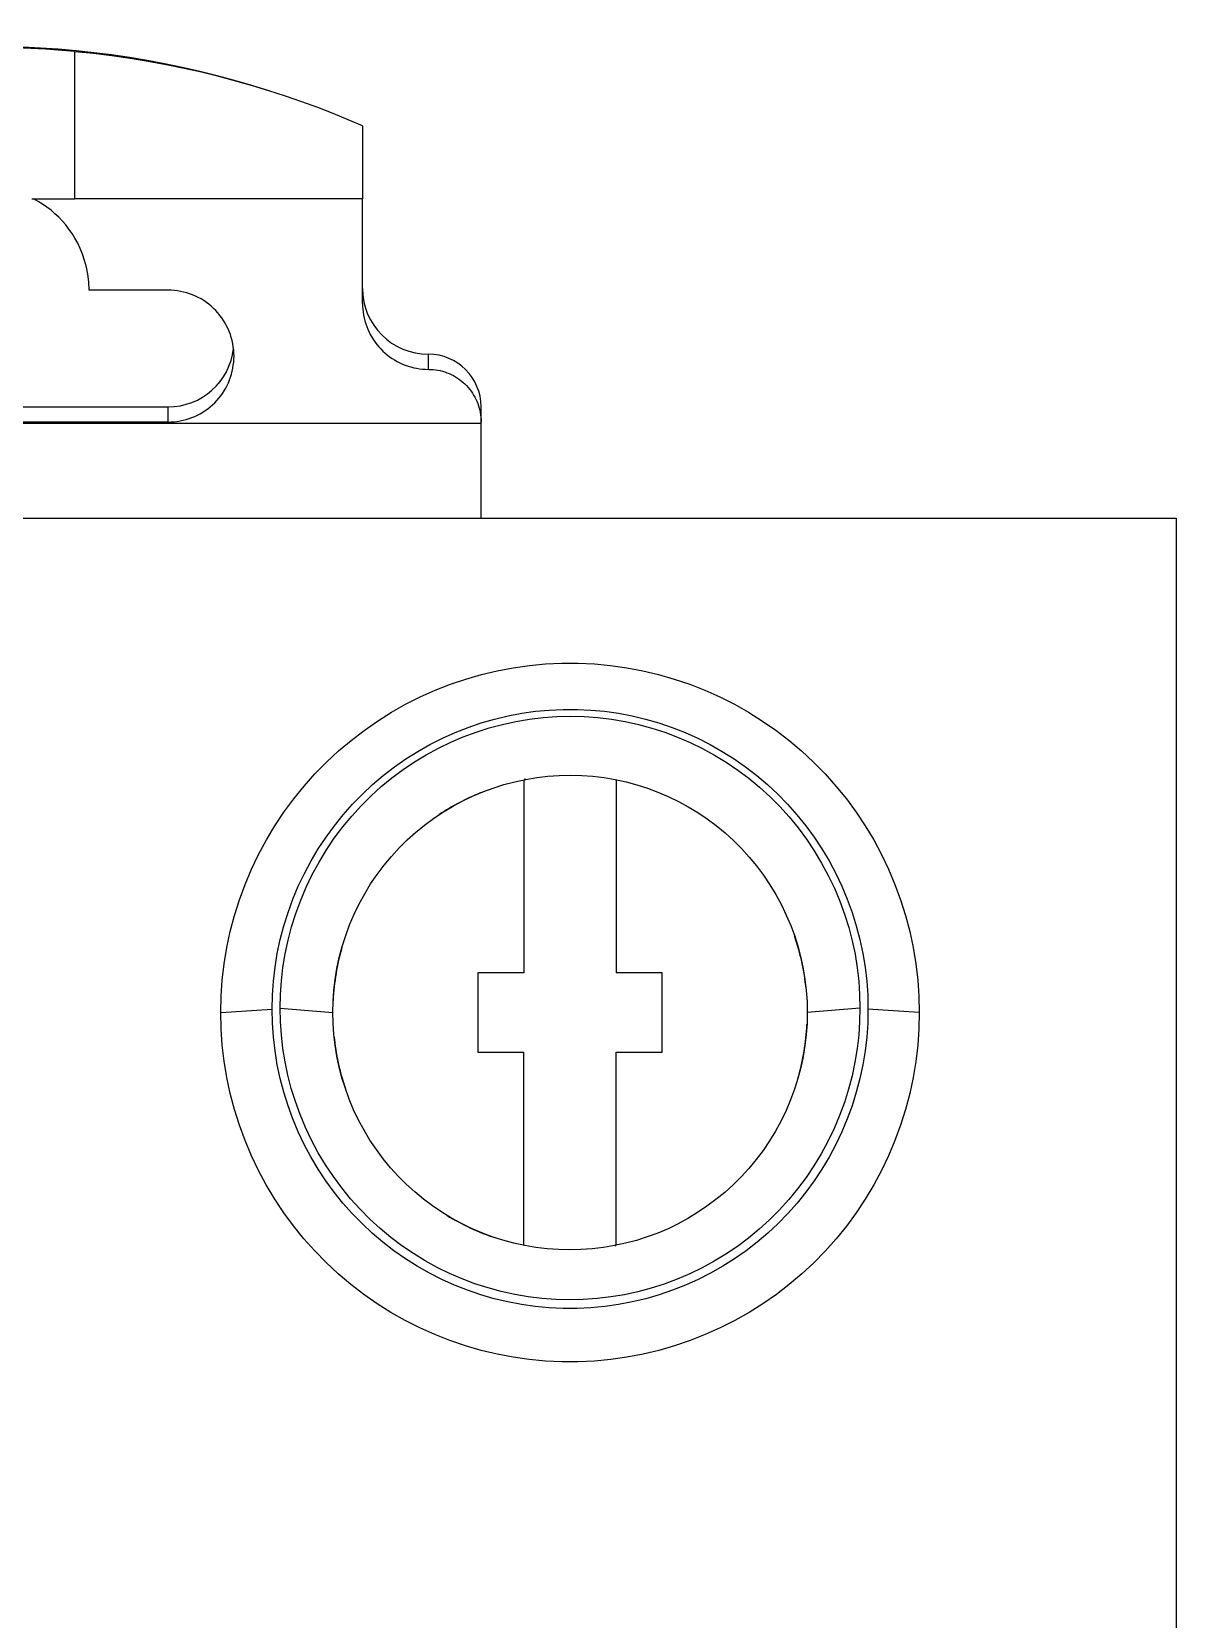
# Model space of a CAD drawing. Header units: millimetres. Extents: x 3609 to 5941, y 2453 to 3731.
# Drawn here: x 5614.06 to 5630.7, y 3418.81 to 3441.87 of the extents above; entities that cross this region are included whole.
import ezdxf

# ---------------------------------------------------------------- set-up
doc = ezdxf.new("R2010")
doc.units = ezdxf.units.MM

msp = doc.modelspace()

# ---------------------------------------------------------------- linework, layer by layer
for p, q in [((5614.263, 3441.62), (5613.837, 3441.64)), ((5614.688, 3441.586), (5614.263, 3441.62)), ((5614.688, 3441.582), (5614.688, 3441.586)), ((5614.688, 3439.442), (5614.688, 3441.582)), ((5614.958, 3441.554), (5614.688, 3441.581)), ((5615.226, 3441.521), (5614.958, 3441.554)), ((5615.492, 3441.482), (5615.226, 3441.521)), ((5615.756, 3441.439), (5615.492, 3441.482)), ((5616.018, 3441.391), (5615.756, 3441.439)), ((5616.276, 3441.339), (5616.018, 3441.391)), ((5616.531, 3441.282), (5616.276, 3441.339)), ((5616.783, 3441.221), (5616.531, 3441.282)), ((5617.029, 3441.155), (5616.783, 3441.221)), ((5617.272, 3441.087), (5617.029, 3441.155)), ((5617.509, 3441.015), (5617.272, 3441.087)), ((5617.752, 3440.936), (5617.509, 3441.015)), ((5617.988, 3440.854), (5617.752, 3440.936)), ((5618.219, 3440.769), (5617.988, 3440.854)), ((5618.443, 3440.682), (5618.219, 3440.769)), ((5618.66, 3440.594), (5618.443, 3440.682)), ((5618.869, 3440.504), (5618.66, 3440.594)), ((5618.869, 3440.504), (5618.869, 3439.442)), ((5614.062, 3439.442), (5614.688, 3439.442)), ((5614.156, 3439.406), (5614.089, 3439.442)), ((5614.939, 3439.442), (5614.688, 3439.442)), ((5615.185, 3439.442), (5614.939, 3439.442)), ((5615.428, 3439.442), (5615.185, 3439.442)), ((5615.668, 3439.442), (5615.428, 3439.442)), ((5615.904, 3439.442), (5615.668, 3439.442)), ((5616.136, 3439.442), (5615.904, 3439.442)), ((5616.366, 3439.442), (5616.136, 3439.442)), ((5616.592, 3439.442), (5616.366, 3439.442)), ((5616.815, 3439.442), (5616.592, 3439.442)), ((5617.035, 3439.442), (5616.815, 3439.442)), ((5617.252, 3439.442), (5617.035, 3439.442)), ((5617.466, 3439.442), (5617.252, 3439.442)), ((5617.677, 3439.442), (5617.466, 3439.442)), ((5617.884, 3439.442), (5617.677, 3439.442)), ((5618.088, 3439.442), (5617.884, 3439.442)), ((5618.289, 3439.442), (5618.088, 3439.442)), ((5618.486, 3439.442), (5618.289, 3439.442)), ((5618.679, 3439.442), (5618.486, 3439.442)), ((5618.869, 3439.442), (5618.679, 3439.442)), ((5618.869, 3437.925), (5618.869, 3439.442)), ((5614.22, 3439.366), (5614.156, 3439.406)), ((5614.282, 3439.323), (5614.22, 3439.366)), ((5614.343, 3439.277), (5614.282, 3439.323)), ((5614.4, 3439.227), (5614.343, 3439.277)), ((5614.455, 3439.176), (5614.4, 3439.227)), ((5614.507, 3439.121), (5614.455, 3439.176)), ((5614.556, 3439.064), (5614.507, 3439.121)), ((5614.603, 3439.004), (5614.556, 3439.064)), ((5614.648, 3438.94), (5614.603, 3439.004)), ((5614.69, 3438.872), (5614.648, 3438.94)), ((5614.73, 3438.799), (5614.69, 3438.872)), ((5614.767, 3438.722), (5614.73, 3438.799)), ((5614.801, 3438.639), (5614.767, 3438.722)), ((5614.831, 3438.549), (5614.801, 3438.639)), ((5614.856, 3438.453), (5614.831, 3438.549)), ((5614.877, 3438.349), (5614.856, 3438.453)), ((5614.89, 3438.237), (5614.877, 3438.349)), ((5614.895, 3438.117), (5614.89, 3438.237)), ((5616.044, 3438.117), (5614.895, 3438.117)), ((5616.089, 3438.116), (5616.044, 3438.117)), ((5616.135, 3438.113), (5616.089, 3438.116)), ((5616.18, 3438.108), (5616.135, 3438.113)), ((5616.225, 3438.1), (5616.18, 3438.108)), ((5616.27, 3438.09), (5616.225, 3438.1)), ((5616.314, 3438.078), (5616.27, 3438.09)), ((5616.357, 3438.065), (5616.314, 3438.078)), ((5616.4, 3438.049), (5616.357, 3438.065)), ((5616.442, 3438.031), (5616.4, 3438.049)), ((5616.483, 3438.011), (5616.442, 3438.031)), ((5616.523, 3437.989), (5616.483, 3438.011)), ((5616.562, 3437.965), (5616.523, 3437.989)), ((5616.6, 3437.939), (5616.562, 3437.965)), ((5616.636, 3437.912), (5616.6, 3437.939)), ((5616.671, 3437.883), (5616.636, 3437.912)), ((5616.705, 3437.852), (5616.671, 3437.883)), ((5616.737, 3437.82), (5616.705, 3437.852)), ((5616.768, 3437.786), (5616.737, 3437.82)), ((5618.869, 3437.925), (5618.87, 3437.882)), ((5618.87, 3437.882), (5618.873, 3437.839)), ((5618.873, 3437.839), (5618.878, 3437.797)), ((5616.797, 3437.751), (5616.768, 3437.786)), ((5616.824, 3437.714), (5616.797, 3437.751)), ((5616.85, 3437.676), (5616.824, 3437.714)), ((5616.873, 3437.637), (5616.85, 3437.676)), ((5616.895, 3437.597), (5616.873, 3437.637)), ((5616.915, 3437.557), (5616.895, 3437.597)), ((5618.878, 3437.797), (5618.884, 3437.754)), ((5618.884, 3437.754), (5618.893, 3437.712)), ((5618.893, 3437.712), (5618.904, 3437.67)), ((5618.904, 3437.67), (5618.916, 3437.629)), ((5618.916, 3437.629), (5618.93, 3437.589)), ((5618.93, 3437.589), (5618.946, 3437.549)), ((5616.933, 3437.515), (5616.915, 3437.557)), ((5616.949, 3437.472), (5616.933, 3437.515)), ((5616.963, 3437.429), (5616.949, 3437.472)), ((5616.974, 3437.384), (5616.963, 3437.429)), ((5616.984, 3437.34), (5616.974, 3437.384)), ((5618.946, 3437.549), (5618.964, 3437.509)), ((5618.964, 3437.509), (5618.983, 3437.471)), ((5618.983, 3437.471), (5619.005, 3437.434)), ((5619.005, 3437.434), (5619.027, 3437.397)), ((5619.027, 3437.397), (5619.052, 3437.362)), ((5619.052, 3437.362), (5619.078, 3437.328)), ((5616.992, 3437.295), (5616.984, 3437.34)), ((5616.997, 3437.249), (5616.992, 3437.295)), ((5617.001, 3437.204), (5616.997, 3437.249)), ((5617.002, 3437.159), (5617.001, 3437.204)), ((5617.001, 3437.114), (5617.002, 3437.159)), ((5619.078, 3437.328), (5619.105, 3437.295)), ((5619.105, 3437.295), (5619.134, 3437.263)), ((5619.134, 3437.263), (5619.165, 3437.233)), ((5619.165, 3437.233), (5619.197, 3437.204)), ((5619.197, 3437.204), (5619.23, 3437.176)), ((5619.23, 3437.176), (5619.264, 3437.15)), ((5619.264, 3437.15), (5619.299, 3437.126)), ((5619.299, 3437.126), (5619.335, 3437.103)), ((5619.827, 3436.967), (5619.827, 3437.187)), ((5616.952, 3436.854), (5616.965, 3436.896)), ((5616.965, 3436.896), (5616.976, 3436.939)), ((5616.976, 3436.939), (5616.985, 3436.983)), ((5616.985, 3436.983), (5616.992, 3437.027)), ((5616.992, 3437.027), (5616.998, 3437.07)), ((5616.998, 3437.07), (5617.001, 3437.114)), ((5619.335, 3437.103), (5619.373, 3437.081)), ((5619.373, 3437.081), (5619.411, 3437.062)), ((5619.411, 3437.062), (5619.45, 3437.044)), ((5619.45, 3437.044), (5619.49, 3437.028)), ((5619.49, 3437.028), (5619.531, 3437.014)), ((5619.531, 3437.014), (5619.572, 3437.002)), ((5619.572, 3437.002), (5619.614, 3436.991)), ((5619.614, 3436.991), (5619.656, 3436.982)), ((5619.656, 3436.982), (5619.698, 3436.976)), ((5619.698, 3436.976), (5619.741, 3436.971)), ((5619.741, 3436.971), (5619.784, 3436.968)), ((5619.784, 3436.968), (5619.827, 3436.967)), ((5619.827, 3436.967), (5619.861, 3436.966)), ((5619.861, 3436.966), (5619.895, 3436.964)), ((5619.895, 3436.964), (5619.93, 3436.96)), ((5619.93, 3436.96), (5619.964, 3436.955)), ((5619.964, 3436.955), (5619.997, 3436.948)), ((5619.997, 3436.948), (5620.031, 3436.939)), ((5620.031, 3436.939), (5620.064, 3436.93)), ((5620.064, 3436.93), (5620.096, 3436.918)), ((5620.096, 3436.918), (5620.128, 3436.905)), ((5620.128, 3436.905), (5620.159, 3436.891)), ((5616.858, 3436.655), (5616.881, 3436.693)), ((5616.881, 3436.693), (5616.901, 3436.732)), ((5616.901, 3436.732), (5616.92, 3436.772)), ((5616.92, 3436.772), (5616.937, 3436.813)), ((5616.937, 3436.813), (5616.952, 3436.854)), ((5620.159, 3436.891), (5620.19, 3436.876)), ((5620.19, 3436.876), (5620.22, 3436.859)), ((5620.22, 3436.859), (5620.249, 3436.84)), ((5620.249, 3436.84), (5620.277, 3436.821)), ((5620.277, 3436.821), (5620.304, 3436.8)), ((5620.304, 3436.8), (5620.331, 3436.778)), ((5620.331, 3436.778), (5620.356, 3436.755)), ((5620.356, 3436.755), (5620.381, 3436.731)), ((5620.381, 3436.731), (5620.404, 3436.705)), ((5620.404, 3436.705), (5620.426, 3436.679)), ((5620.426, 3436.679), (5620.447, 3436.652)), ((5616.656, 3436.422), (5616.689, 3436.451)), ((5616.689, 3436.451), (5616.721, 3436.482)), ((5616.721, 3436.482), (5616.751, 3436.514)), ((5616.751, 3436.514), (5616.781, 3436.547)), ((5616.781, 3436.547), (5616.808, 3436.582)), ((5616.808, 3436.582), (5616.834, 3436.618)), ((5616.834, 3436.618), (5616.858, 3436.655)), ((5620.447, 3436.652), (5620.466, 3436.623)), ((5620.466, 3436.623), (5620.485, 3436.594)), ((5620.485, 3436.594), (5620.501, 3436.564)), ((5620.501, 3436.564), (5620.517, 3436.534)), ((5620.517, 3436.534), (5620.531, 3436.503)), ((5620.531, 3436.503), (5620.544, 3436.471)), ((5620.544, 3436.471), (5620.555, 3436.438)), ((5620.555, 3436.438), (5620.565, 3436.405)), ((5610.776, 3436.422), (5616.044, 3436.422)), ((5616.044, 3436.202), (5610.776, 3436.202)), ((5616.044, 3436.202), (5616.044, 3436.422)), ((5616.044, 3436.202), (5616.088, 3436.203)), ((5616.088, 3436.203), (5616.132, 3436.206)), ((5616.132, 3436.206), (5616.176, 3436.211)), ((5616.176, 3436.211), (5616.22, 3436.218)), ((5616.22, 3436.218), (5616.263, 3436.227)), ((5616.263, 3436.227), (5616.306, 3436.238)), ((5616.306, 3436.238), (5616.348, 3436.252)), ((5616.348, 3436.252), (5616.39, 3436.266)), ((5616.39, 3436.266), (5616.431, 3436.283)), ((5616.431, 3436.283), (5616.471, 3436.302)), ((5616.471, 3436.302), (5616.51, 3436.323)), ((5616.51, 3436.323), (5616.548, 3436.345)), ((5616.548, 3436.345), (5616.585, 3436.369)), ((5616.585, 3436.369), (5616.621, 3436.395)), ((5616.621, 3436.395), (5616.656, 3436.422)), ((5620.565, 3436.405), (5620.574, 3436.372)), ((5620.574, 3436.372), (5620.581, 3436.339)), ((5620.581, 3436.339), (5620.586, 3436.305)), ((5620.586, 3436.305), (5620.59, 3436.271)), ((5620.59, 3436.271), (5620.592, 3436.236)), ((5620.592, 3436.236), (5620.593, 3436.202)), ((5620.593, 3436.202), (5620.593, 3436.422)), ((5620.593, 3436.186), (5620.593, 3436.202)), ((5606.227, 3436.186), (5620.593, 3436.186)), ((5620.593, 3434.806), (5620.593, 3436.186)), ((5562.029, 3434.806), (5630.697, 3434.806)), ((5630.697, 3434.806), (5630.697, 3416.706)), ((5620.37, 3432.468), (5620.598, 3432.533)), ((5620.598, 3432.533), (5620.828, 3432.588)), ((5620.828, 3432.588), (5621.061, 3432.632)), ((5621.061, 3432.632), (5621.295, 3432.665)), ((5621.295, 3432.665), (5621.531, 3432.687)), ((5621.531, 3432.687), (5621.767, 3432.698)), ((5621.767, 3432.698), (5622.004, 3432.698)), ((5622.004, 3432.698), (5622.24, 3432.687)), ((5622.24, 3432.687), (5622.476, 3432.665)), ((5622.476, 3432.665), (5622.71, 3432.632)), ((5622.71, 3432.632), (5622.943, 3432.588)), ((5622.943, 3432.588), (5623.173, 3432.533)), ((5623.173, 3432.533), (5623.401, 3432.468)), ((5619.708, 3432.208), (5619.925, 3432.305)), ((5619.925, 3432.305), (5620.146, 3432.392)), ((5620.146, 3432.392), (5620.37, 3432.468)), ((5623.401, 3432.468), (5623.626, 3432.392)), ((5623.626, 3432.392), (5623.847, 3432.305)), ((5623.847, 3432.305), (5624.063, 3432.208)), ((5619.289, 3431.985), (5619.496, 3432.101)), ((5619.496, 3432.101), (5619.708, 3432.208)), ((5624.063, 3432.208), (5624.275, 3432.102)), ((5624.275, 3432.102), (5624.482, 3431.985)), ((5618.892, 3431.722), (5619.088, 3431.858)), ((5619.088, 3431.858), (5619.289, 3431.985)), ((5620.403, 3431.765), (5620.594, 3431.83)), ((5620.594, 3431.83), (5620.788, 3431.886)), ((5620.788, 3431.886), (5620.985, 3431.933)), ((5620.903, 3431.81), (5621.098, 3431.852)), ((5620.985, 3431.933), (5621.183, 3431.97)), ((5621.098, 3431.852), (5621.295, 3431.885)), ((5621.183, 3431.97), (5621.383, 3431.999)), ((5621.295, 3431.885), (5621.493, 3431.909)), ((5621.383, 3431.999), (5621.584, 3432.018)), ((5621.493, 3431.909), (5621.693, 3431.922)), ((5621.584, 3432.018), (5621.785, 3432.027)), ((5621.693, 3431.922), (5621.893, 3431.927)), ((5621.785, 3432.027), (5621.987, 3432.027)), ((5621.893, 3431.927), (5622.092, 3431.922)), ((5621.987, 3432.027), (5622.188, 3432.018)), ((5622.092, 3431.922), (5622.292, 3431.907)), ((5622.188, 3432.018), (5622.389, 3431.999)), ((5622.292, 3431.907), (5622.49, 3431.883)), ((5622.389, 3431.999), (5622.588, 3431.97)), ((5622.49, 3431.883), (5622.686, 3431.85)), ((5622.588, 3431.97), (5622.787, 3431.933)), ((5622.686, 3431.85), (5622.881, 3431.807)), ((5622.787, 3431.933), (5622.983, 3431.886)), ((5622.983, 3431.886), (5623.177, 3431.83)), ((5623.177, 3431.83), (5623.369, 3431.765)), ((5624.482, 3431.985), (5624.684, 3431.858)), ((5624.684, 3431.858), (5624.879, 3431.723)), ((5618.703, 3431.577), (5618.892, 3431.722)), ((5619.849, 3431.516), (5620.03, 3431.608)), ((5620.03, 3431.608), (5620.214, 3431.691)), ((5620.151, 3431.551), (5620.334, 3431.629)), ((5620.214, 3431.691), (5620.403, 3431.765)), ((5620.334, 3431.629), (5620.521, 3431.698)), ((5620.521, 3431.698), (5620.711, 3431.759)), ((5620.711, 3431.759), (5620.903, 3431.81)), ((5622.881, 3431.807), (5623.073, 3431.755)), ((5623.073, 3431.755), (5623.262, 3431.695)), ((5623.262, 3431.695), (5623.449, 3431.625)), ((5623.369, 3431.765), (5623.557, 3431.691)), ((5623.449, 3431.625), (5623.631, 3431.546)), ((5623.557, 3431.691), (5623.742, 3431.608)), ((5623.742, 3431.608), (5623.923, 3431.516)), ((5624.879, 3431.723), (5625.068, 3431.578)), ((5618.346, 3431.262), (5618.521, 3431.424)), ((5618.521, 3431.424), (5618.703, 3431.577)), ((5619.5, 3431.307), (5619.672, 3431.416)), ((5619.625, 3431.266), (5619.796, 3431.369)), ((5619.672, 3431.416), (5619.849, 3431.516)), ((5619.796, 3431.369), (5619.972, 3431.464)), ((5619.972, 3431.464), (5620.151, 3431.551)), ((5623.631, 3431.546), (5623.811, 3431.459)), ((5623.811, 3431.459), (5623.986, 3431.363)), ((5623.923, 3431.516), (5624.099, 3431.416)), ((5623.986, 3431.363), (5624.157, 3431.259)), ((5624.099, 3431.416), (5624.271, 3431.308)), ((5625.068, 3431.578), (5625.25, 3431.424)), ((5625.25, 3431.424), (5625.425, 3431.262)), ((5618.179, 3431.091), (5618.346, 3431.262)), ((5619.172, 3431.067), (5619.334, 3431.191)), ((5619.298, 3431.034), (5619.459, 3431.154)), ((5619.334, 3431.191), (5619.5, 3431.307)), ((5619.459, 3431.154), (5619.625, 3431.266)), ((5624.157, 3431.259), (5624.323, 3431.146)), ((5624.271, 3431.308), (5624.438, 3431.191)), ((5624.323, 3431.146), (5624.484, 3431.026)), ((5624.438, 3431.191), (5624.599, 3431.067)), ((5625.425, 3431.262), (5625.592, 3431.091)), ((5617.87, 3430.727), (5618.02, 3430.913)), ((5618.02, 3430.913), (5618.179, 3431.091)), ((5618.868, 3430.795), (5619.017, 3430.935)), ((5618.993, 3430.77), (5619.143, 3430.906)), ((5619.017, 3430.935), (5619.172, 3431.067)), ((5619.143, 3430.906), (5619.298, 3431.034)), ((5620.769, 3430.885), (5620.924, 3430.934)), ((5620.924, 3430.934), (5621.082, 3430.976)), ((5621.082, 3430.976), (5621.241, 3431.01)), ((5621.215, 3431.005), (5621.215, 3428.198)), ((5621.241, 3431.01), (5621.402, 3431.037)), ((5621.402, 3431.037), (5621.565, 3431.056)), ((5621.565, 3431.056), (5621.728, 3431.067)), ((5621.728, 3431.067), (5621.891, 3431.071)), ((5621.891, 3431.071), (5622.055, 3431.067)), ((5622.055, 3431.067), (5622.218, 3431.055)), ((5622.218, 3431.055), (5622.38, 3431.036)), ((5622.38, 3431.036), (5622.541, 3431.008)), ((5622.541, 3431.008), (5622.7, 3430.974)), ((5622.556, 3431.005), (5622.556, 3428.198)), ((5622.7, 3430.974), (5622.857, 3430.932)), ((5622.857, 3430.932), (5623.012, 3430.882)), ((5624.484, 3431.026), (5624.639, 3430.897)), ((5624.599, 3431.067), (5624.755, 3430.935)), ((5624.755, 3430.935), (5624.904, 3430.796)), ((5625.592, 3431.091), (5625.751, 3430.913)), ((5625.751, 3430.913), (5625.902, 3430.728)), ((5617.728, 3430.535), (5617.87, 3430.727)), ((5618.725, 3430.649), (5618.868, 3430.795)), ((5618.849, 3430.627), (5618.993, 3430.77)), ((5620.176, 3430.617), (5620.32, 3430.695)), ((5620.32, 3430.695), (5620.466, 3430.765)), ((5620.466, 3430.765), (5620.616, 3430.829)), ((5620.616, 3430.829), (5620.769, 3430.885)), ((5623.012, 3430.882), (5623.164, 3430.825)), ((5623.164, 3430.825), (5623.314, 3430.761)), ((5623.314, 3430.761), (5623.461, 3430.69)), ((5623.461, 3430.69), (5623.604, 3430.613)), ((5624.639, 3430.897), (5624.789, 3430.76)), ((5624.789, 3430.76), (5624.933, 3430.616)), ((5624.904, 3430.796), (5625.047, 3430.65)), ((5625.902, 3430.728), (5626.043, 3430.535)), ((5617.596, 3430.336), (5617.728, 3430.535)), ((5618.461, 3430.337), (5618.589, 3430.496)), ((5618.582, 3430.319), (5618.712, 3430.476)), ((5618.589, 3430.496), (5618.725, 3430.649)), ((5618.712, 3430.476), (5618.849, 3430.627)), ((5619.769, 3430.345), (5619.901, 3430.442)), ((5619.901, 3430.442), (5620.036, 3430.533)), ((5620.036, 3430.533), (5620.176, 3430.617)), ((5623.604, 3430.613), (5623.744, 3430.528)), ((5623.744, 3430.528), (5623.88, 3430.436)), ((5624.933, 3430.616), (5625.07, 3430.465)), ((5625.047, 3430.65), (5625.182, 3430.497)), ((5625.07, 3430.465), (5625.2, 3430.307)), ((5625.182, 3430.497), (5625.311, 3430.337)), ((5626.043, 3430.535), (5626.176, 3430.336)), ((5617.473, 3430.131), (5617.596, 3430.336)), ((5618.34, 3430.172), (5618.461, 3430.337)), ((5618.459, 3430.155), (5618.582, 3430.319)), ((5619.519, 3430.13), (5619.641, 3430.24)), ((5619.641, 3430.24), (5619.769, 3430.345)), ((5623.88, 3430.436), (5624.011, 3430.338)), ((5624.011, 3430.338), (5624.139, 3430.233)), ((5624.139, 3430.233), (5624.261, 3430.122)), ((5625.2, 3430.307), (5625.322, 3430.142)), ((5625.311, 3430.337), (5625.432, 3430.172)), ((5626.176, 3430.336), (5626.299, 3430.131)), ((5617.359, 3429.92), (5617.473, 3430.131)), ((5618.121, 3429.825), (5618.226, 3430.001)), ((5618.226, 3430.001), (5618.34, 3430.172)), ((5618.238, 3429.809), (5618.344, 3429.985)), ((5618.344, 3429.985), (5618.459, 3430.155)), ((5619.289, 3429.891), (5619.401, 3430.014)), ((5619.401, 3430.014), (5619.519, 3430.13)), ((5624.261, 3430.122), (5624.379, 3430.005)), ((5624.379, 3430.005), (5624.491, 3429.882)), ((5625.322, 3430.142), (5625.436, 3429.971)), ((5625.432, 3430.172), (5625.545, 3430.001)), ((5625.545, 3430.001), (5625.65, 3429.825)), ((5626.299, 3430.131), (5626.412, 3429.92)), ((5617.256, 3429.704), (5617.359, 3429.92)), ((5618.025, 3429.644), (5618.121, 3429.825)), ((5618.14, 3429.629), (5618.238, 3429.809)), ((5619.082, 3429.63), (5619.183, 3429.763)), ((5619.183, 3429.763), (5619.289, 3429.891)), ((5624.491, 3429.882), (5624.597, 3429.753)), ((5624.597, 3429.753), (5624.697, 3429.619)), ((5625.436, 3429.971), (5625.542, 3429.795)), ((5625.542, 3429.795), (5625.639, 3429.614)), ((5625.65, 3429.825), (5625.747, 3429.644)), ((5626.412, 3429.92), (5626.515, 3429.705)), ((5617.163, 3429.484), (5617.256, 3429.704)), ((5617.936, 3429.459), (5618.025, 3429.644)), ((5618.05, 3429.444), (5618.14, 3429.629)), ((5618.988, 3429.492), (5619.082, 3429.63)), ((5624.697, 3429.619), (5624.791, 3429.48)), ((5625.639, 3429.614), (5625.728, 3429.429)), ((5625.747, 3429.644), (5625.835, 3429.459)), ((5626.515, 3429.705), (5626.608, 3429.484)), ((5617.081, 3429.259), (5617.163, 3429.484)), ((5617.857, 3429.27), (5617.936, 3429.459)), ((5617.971, 3429.255), (5618.05, 3429.444)), ((5618.821, 3429.202), (5618.901, 3429.349)), ((5618.901, 3429.349), (5618.988, 3429.492)), ((5624.791, 3429.48), (5624.877, 3429.337)), ((5624.877, 3429.337), (5624.957, 3429.19)), ((5625.728, 3429.429), (5625.807, 3429.241)), ((5625.835, 3429.459), (5625.915, 3429.27)), ((5626.608, 3429.484), (5626.691, 3429.26)), ((5617.009, 3429.031), (5617.081, 3429.259)), ((5617.726, 3428.881), (5617.787, 3429.077)), ((5617.787, 3429.077), (5617.857, 3429.27)), ((5617.839, 3428.869), (5617.9, 3429.063)), ((5617.9, 3429.063), (5617.971, 3429.255)), ((5618.748, 3429.051), (5618.821, 3429.202)), ((5624.957, 3429.19), (5625.029, 3429.04)), ((5625.807, 3429.241), (5625.876, 3429.05)), ((5625.915, 3429.27), (5625.985, 3429.077)), ((5625.985, 3429.077), (5626.046, 3428.881)), ((5626.691, 3429.26), (5626.762, 3429.031)), ((5616.948, 3428.8), (5617.009, 3429.031)), ((5617.674, 3428.682), (5617.726, 3428.881)), ((5617.787, 3428.673), (5617.839, 3428.869)), ((5618.625, 3428.742), (5618.682, 3428.898)), ((5618.682, 3428.898), (5618.748, 3429.051)), ((5625.029, 3429.04), (5625.094, 3428.886)), ((5625.094, 3428.886), (5625.151, 3428.731)), ((5625.876, 3429.05), (5625.936, 3428.858)), ((5625.936, 3428.858), (5625.987, 3428.665)), ((5626.046, 3428.881), (5626.098, 3428.683)), ((5626.762, 3429.031), (5626.823, 3428.8)), ((5616.898, 3428.566), (5616.948, 3428.8)), ((5617.631, 3428.482), (5617.674, 3428.682)), ((5617.745, 3428.477), (5617.787, 3428.673)), ((5618.575, 3428.584), (5618.625, 3428.742)), ((5625.151, 3428.731), (5625.2, 3428.575)), ((5625.987, 3428.665), (5626.028, 3428.47)), ((5626.098, 3428.683), (5626.141, 3428.482)), ((5626.823, 3428.8), (5626.873, 3428.566)), ((5616.859, 3428.331), (5616.898, 3428.566)), ((5617.598, 3428.28), (5617.631, 3428.482)), ((5617.713, 3428.279), (5617.745, 3428.477)), ((5618.498, 3428.265), (5618.532, 3428.425)), ((5618.532, 3428.425), (5618.575, 3428.584)), ((5625.2, 3428.575), (5625.241, 3428.418)), ((5625.241, 3428.418), (5625.275, 3428.26)), ((5626.028, 3428.47), (5626.059, 3428.275)), ((5626.141, 3428.482), (5626.174, 3428.28)), ((5626.873, 3428.566), (5626.912, 3428.331)), ((5616.832, 3428.095), (5616.859, 3428.331)), ((5617.574, 3428.077), (5617.598, 3428.28)), ((5617.69, 3428.082), (5617.713, 3428.279)), ((5618.472, 3428.104), (5618.498, 3428.265)), ((5620.545, 3428.198), (5620.545, 3427.049)), ((5621.215, 3428.198), (5620.545, 3428.198)), ((5623.227, 3428.198), (5622.556, 3428.198)), ((5623.227, 3427.049), (5623.227, 3428.198)), ((5625.275, 3428.26), (5625.3, 3428.101)), ((5626.059, 3428.275), (5626.082, 3428.079)), ((5626.174, 3428.28), (5626.198, 3428.078)), ((5626.912, 3428.331), (5626.94, 3428.095)), ((5616.815, 3427.859), (5616.832, 3428.095)), ((5617.56, 3427.875), (5617.574, 3428.077)), ((5617.677, 3427.885), (5617.69, 3428.082)), ((5618.442, 3427.783), (5618.453, 3427.944)), ((5618.453, 3427.944), (5618.472, 3428.104)), ((5625.3, 3428.101), (5625.319, 3427.942)), ((5625.319, 3427.942), (5625.33, 3427.782)), ((5626.082, 3428.079), (5626.095, 3427.884)), ((5626.198, 3428.078), (5626.212, 3427.875)), ((5626.94, 3428.095), (5626.957, 3427.859)), ((5616.81, 3427.623), (5616.815, 3427.859)), ((5616.81, 3427.623), (5617.555, 3427.673)), ((5617.555, 3427.673), (5617.56, 3427.875)), ((5617.56, 3427.47), (5617.555, 3427.673)), ((5617.672, 3427.688), (5617.677, 3427.885)), ((5617.676, 3427.493), (5617.672, 3427.688)), ((5617.672, 3427.688), (5618.438, 3427.623)), ((5618.438, 3427.623), (5618.442, 3427.783)), ((5625.33, 3427.782), (5625.334, 3427.623)), ((5626.1, 3427.688), (5625.334, 3427.623)), ((5626.095, 3427.884), (5626.099, 3427.688)), ((5626.1, 3427.688), (5626.095, 3427.492)), ((5626.212, 3427.875), (5626.216, 3427.673)), ((5626.216, 3427.673), (5626.212, 3427.47)), ((5626.962, 3427.623), (5626.216, 3427.673)), ((5626.957, 3427.859), (5626.962, 3427.623)), ((5616.815, 3427.387), (5616.81, 3427.623)), ((5617.574, 3427.268), (5617.56, 3427.47)), ((5617.69, 3427.298), (5617.676, 3427.493)), ((5618.442, 3427.465), (5618.438, 3427.623)), ((5618.453, 3427.306), (5618.442, 3427.465)), ((5625.33, 3427.464), (5625.319, 3427.304)), ((5625.334, 3427.623), (5625.33, 3427.464)), ((5626.095, 3427.492), (5626.082, 3427.296)), ((5626.212, 3427.47), (5626.198, 3427.267)), ((5626.962, 3427.623), (5626.956, 3427.387)), ((5616.832, 3427.151), (5616.815, 3427.387)), ((5617.598, 3427.065), (5617.574, 3427.268)), ((5617.712, 3427.103), (5617.69, 3427.298)), ((5618.471, 3427.148), (5618.453, 3427.306)), ((5625.319, 3427.304), (5625.3, 3427.144)), ((5626.082, 3427.296), (5626.059, 3427.099)), ((5626.198, 3427.267), (5626.174, 3427.065)), ((5626.956, 3427.387), (5626.94, 3427.151)), ((5616.86, 3426.915), (5616.832, 3427.151)), ((5617.631, 3426.864), (5617.598, 3427.065)), ((5617.744, 3426.909), (5617.712, 3427.103)), ((5618.497, 3426.99), (5618.471, 3427.148)), ((5618.53, 3426.832), (5618.497, 3426.99)), ((5620.545, 3427.049), (5621.215, 3427.049)), ((5621.215, 3424.241), (5621.215, 3427.049)), ((5622.556, 3424.241), (5622.556, 3427.049)), ((5622.556, 3427.049), (5623.227, 3427.049)), ((5625.274, 3426.984), (5625.24, 3426.825)), ((5625.3, 3427.144), (5625.274, 3426.984)), ((5626.059, 3427.099), (5626.027, 3426.902)), ((5626.174, 3427.065), (5626.141, 3426.863)), ((5626.94, 3427.151), (5626.912, 3426.914)), ((5616.899, 3426.68), (5616.86, 3426.915)), ((5617.674, 3426.664), (5617.631, 3426.864)), ((5617.784, 3426.715), (5617.744, 3426.909)), ((5618.571, 3426.675), (5618.53, 3426.832)), ((5625.24, 3426.825), (5625.198, 3426.666)), ((5626.027, 3426.902), (5625.985, 3426.706)), ((5626.141, 3426.863), (5626.098, 3426.663)), ((5626.912, 3426.914), (5626.873, 3426.679)), ((5616.948, 3426.446), (5616.899, 3426.68)), ((5617.725, 3426.466), (5617.674, 3426.664)), ((5617.834, 3426.522), (5617.784, 3426.715)), ((5617.894, 3426.33), (5617.834, 3426.522)), ((5618.62, 3426.519), (5618.571, 3426.675)), ((5618.676, 3426.364), (5618.62, 3426.519)), ((5625.198, 3426.666), (5625.148, 3426.508)), ((5625.985, 3426.706), (5625.934, 3426.511)), ((5626.098, 3426.663), (5626.046, 3426.465)), ((5626.873, 3426.679), (5626.823, 3426.446)), ((5617.009, 3426.215), (5616.948, 3426.446)), ((5617.787, 3426.27), (5617.725, 3426.466)), ((5617.963, 3426.14), (5617.894, 3426.33)), ((5618.741, 3426.212), (5618.676, 3426.364)), ((5625.091, 3426.353), (5625.026, 3426.199)), ((5625.148, 3426.508), (5625.091, 3426.353)), ((5625.873, 3426.317), (5625.803, 3426.126)), ((5625.934, 3426.511), (5625.873, 3426.317)), ((5626.046, 3426.465), (5625.985, 3426.27)), ((5626.823, 3426.446), (5626.762, 3426.215)), ((5617.081, 3425.988), (5617.009, 3426.215)), ((5617.857, 3426.078), (5617.787, 3426.27)), ((5617.936, 3425.89), (5617.857, 3426.078)), ((5618.042, 3425.952), (5617.963, 3426.14)), ((5618.813, 3426.061), (5618.741, 3426.212)), ((5618.892, 3425.914), (5618.813, 3426.061)), ((5625.026, 3426.199), (5624.953, 3426.049)), ((5625.803, 3426.126), (5625.723, 3425.937)), ((5625.915, 3426.078), (5625.836, 3425.889)), ((5625.985, 3426.27), (5625.915, 3426.078)), ((5626.762, 3426.215), (5626.691, 3425.987)), ((5617.163, 3425.764), (5617.081, 3425.988)), ((5618.024, 3425.705), (5617.936, 3425.89)), ((5618.13, 3425.768), (5618.042, 3425.952)), ((5618.978, 3425.771), (5618.892, 3425.914)), ((5624.873, 3425.902), (5624.786, 3425.759)), ((5624.953, 3426.049), (5624.873, 3425.902)), ((5625.723, 3425.937), (5625.635, 3425.752)), ((5625.836, 3425.889), (5625.748, 3425.705)), ((5626.691, 3425.987), (5626.608, 3425.763)), ((5617.256, 3425.544), (5617.163, 3425.764)), ((5618.12, 3425.525), (5618.024, 3425.705)), ((5618.226, 3425.587), (5618.13, 3425.768)), ((5619.071, 3425.632), (5618.978, 3425.771)), ((5619.171, 3425.498), (5619.071, 3425.632)), ((5624.692, 3425.621), (5624.592, 3425.488)), ((5624.786, 3425.759), (5624.692, 3425.621)), ((5625.635, 3425.752), (5625.537, 3425.572)), ((5625.748, 3425.705), (5625.652, 3425.524)), ((5626.608, 3425.763), (5626.516, 3425.543)), ((5617.359, 3425.328), (5617.256, 3425.544)), ((5618.224, 3425.35), (5618.12, 3425.525)), ((5618.332, 3425.411), (5618.226, 3425.587)), ((5618.446, 3425.24), (5618.332, 3425.411)), ((5619.277, 3425.369), (5619.171, 3425.498)), ((5619.389, 3425.246), (5619.277, 3425.369)), ((5624.592, 3425.488), (5624.486, 3425.359)), ((5625.431, 3425.396), (5625.316, 3425.226)), ((5625.537, 3425.572), (5625.431, 3425.396)), ((5625.652, 3425.524), (5625.547, 3425.349)), ((5626.516, 3425.543), (5626.413, 3425.328)), ((5617.471, 3425.118), (5617.359, 3425.328)), ((5618.337, 3425.18), (5618.224, 3425.35)), ((5618.457, 3425.015), (5618.337, 3425.18)), ((5618.568, 3425.075), (5618.446, 3425.24)), ((5619.506, 3425.129), (5619.389, 3425.246)), ((5624.374, 3425.237), (5624.257, 3425.12)), ((5624.486, 3425.359), (5624.374, 3425.237)), ((5625.316, 3425.226), (5625.194, 3425.062)), ((5625.434, 3425.179), (5625.314, 3425.014)), ((5625.547, 3425.349), (5625.434, 3425.179)), ((5626.413, 3425.328), (5626.3, 3425.118)), ((5617.594, 3424.914), (5617.471, 3425.118)), ((5617.726, 3424.715), (5617.594, 3424.914)), ((5618.585, 3424.856), (5618.457, 3425.015)), ((5618.697, 3424.917), (5618.568, 3425.075)), ((5618.834, 3424.765), (5618.697, 3424.917)), ((5619.628, 3425.017), (5619.506, 3425.129)), ((5619.756, 3424.912), (5619.628, 3425.017)), ((5619.887, 3424.814), (5619.756, 3424.912)), ((5624.007, 3424.905), (5623.876, 3424.808)), ((5624.134, 3425.01), (5624.007, 3424.905)), ((5624.257, 3425.12), (5624.134, 3425.01)), ((5625.064, 3424.905), (5624.927, 3424.754)), ((5625.194, 3425.062), (5625.064, 3424.905)), ((5625.314, 3425.014), (5625.186, 3424.856)), ((5626.177, 3424.913), (5626.045, 3424.714)), ((5626.3, 3425.118), (5626.177, 3424.913)), ((5617.867, 3424.523), (5617.726, 3424.715)), ((5618.721, 3424.704), (5618.585, 3424.856)), ((5618.863, 3424.558), (5618.721, 3424.704)), ((5618.977, 3424.621), (5618.834, 3424.765)), ((5620.023, 3424.722), (5619.887, 3424.814)), ((5620.163, 3424.637), (5620.023, 3424.722)), ((5623.74, 3424.716), (5623.6, 3424.632)), ((5623.876, 3424.808), (5623.74, 3424.716)), ((5624.927, 3424.754), (5624.784, 3424.611)), ((5625.051, 3424.703), (5624.909, 3424.557)), ((5625.186, 3424.856), (5625.051, 3424.703)), ((5626.045, 3424.714), (5625.904, 3424.522)), ((5618.017, 3424.338), (5617.867, 3424.523)), ((5619.011, 3424.419), (5618.863, 3424.558)), ((5619.127, 3424.484), (5618.977, 3424.621)), ((5619.282, 3424.355), (5619.127, 3424.484)), ((5620.306, 3424.559), (5620.163, 3424.637)), ((5620.453, 3424.487), (5620.306, 3424.559)), ((5620.603, 3424.423), (5620.453, 3424.487)), ((5623.31, 3424.483), (5623.16, 3424.42)), ((5623.457, 3424.554), (5623.31, 3424.483)), ((5623.6, 3424.632), (5623.457, 3424.554)), ((5624.634, 3424.475), (5624.479, 3424.347)), ((5624.784, 3424.611), (5624.634, 3424.475)), ((5624.909, 3424.557), (5624.76, 3424.419)), ((5625.904, 3424.522), (5625.754, 3424.337)), ((5618.175, 3424.16), (5618.017, 3424.338)), ((5619.166, 3424.287), (5619.011, 3424.419)), ((5619.327, 3424.163), (5619.166, 3424.287)), ((5619.443, 3424.234), (5619.282, 3424.355)), ((5619.609, 3424.121), (5619.443, 3424.234)), ((5620.756, 3424.366), (5620.603, 3424.423)), ((5620.911, 3424.316), (5620.756, 3424.366)), ((5621.069, 3424.274), (5620.911, 3424.316)), ((5621.228, 3424.239), (5621.069, 3424.274)), ((5621.39, 3424.212), (5621.228, 3424.239)), ((5621.552, 3424.192), (5621.39, 3424.212)), ((5622.371, 3424.21), (5622.208, 3424.191)), ((5622.533, 3424.237), (5622.371, 3424.21)), ((5622.693, 3424.271), (5622.533, 3424.237)), ((5622.851, 3424.313), (5622.693, 3424.271)), ((5623.007, 3424.363), (5622.851, 3424.313)), ((5623.16, 3424.42), (5623.007, 3424.363)), ((5624.318, 3424.226), (5624.152, 3424.114)), ((5624.479, 3424.347), (5624.318, 3424.226)), ((5624.605, 3424.287), (5624.444, 3424.163)), ((5624.76, 3424.419), (5624.605, 3424.287)), ((5625.754, 3424.337), (5625.596, 3424.159)), ((5618.342, 3423.99), (5618.175, 3424.16)), ((5618.516, 3423.827), (5618.342, 3423.99)), ((5619.494, 3424.046), (5619.327, 3424.163)), ((5619.665, 3423.938), (5619.494, 3424.046)), ((5619.78, 3424.016), (5619.609, 3424.121)), ((5619.955, 3423.92), (5619.78, 3424.016)), ((5621.716, 3424.18), (5621.552, 3424.192)), ((5621.88, 3424.176), (5621.716, 3424.18)), ((5622.044, 3424.179), (5621.88, 3424.176)), ((5622.208, 3424.191), (5622.044, 3424.179)), ((5623.981, 3424.01), (5623.806, 3423.915)), ((5624.152, 3424.114), (5623.981, 3424.01)), ((5624.278, 3424.046), (5624.106, 3423.937)), ((5624.444, 3424.163), (5624.278, 3424.046)), ((5625.429, 3423.989), (5625.255, 3423.827)), ((5625.596, 3424.159), (5625.429, 3423.989)), ((5618.698, 3423.674), (5618.516, 3423.827)), ((5619.842, 3423.837), (5619.665, 3423.938)), ((5620.023, 3423.746), (5619.842, 3423.837)), ((5620.135, 3423.833), (5619.955, 3423.92)), ((5620.318, 3423.754), (5620.135, 3423.833)), ((5620.504, 3423.683), (5620.318, 3423.754)), ((5623.443, 3423.749), (5623.256, 3423.679)), ((5623.626, 3423.828), (5623.443, 3423.749)), ((5623.806, 3423.915), (5623.626, 3423.828)), ((5623.929, 3423.837), (5623.748, 3423.745)), ((5624.106, 3423.937), (5623.929, 3423.837)), ((5625.255, 3423.827), (5625.073, 3423.673)), ((5618.887, 3423.528), (5618.698, 3423.674)), ((5619.082, 3423.392), (5618.887, 3423.528)), ((5620.208, 3423.662), (5620.023, 3423.746)), ((5620.397, 3423.588), (5620.208, 3423.662)), ((5620.589, 3423.522), (5620.397, 3423.588)), ((5620.694, 3423.622), (5620.504, 3423.683)), ((5620.783, 3423.466), (5620.589, 3423.522)), ((5620.887, 3423.57), (5620.694, 3423.622)), ((5621.082, 3423.527), (5620.887, 3423.57)), ((5621.279, 3423.493), (5621.082, 3423.527)), ((5622.677, 3423.524), (5622.479, 3423.491)), ((5622.872, 3423.567), (5622.677, 3423.524)), ((5623.065, 3423.619), (5622.872, 3423.567)), ((5623.183, 3423.522), (5622.988, 3423.466)), ((5623.256, 3423.679), (5623.065, 3423.619)), ((5623.375, 3423.588), (5623.183, 3423.522)), ((5623.563, 3423.662), (5623.375, 3423.588)), ((5623.748, 3423.745), (5623.563, 3423.662)), ((5624.885, 3423.528), (5624.689, 3423.392)), ((5625.073, 3423.673), (5624.885, 3423.528)), ((5619.283, 3423.266), (5619.082, 3423.392)), ((5620.98, 3423.419), (5620.783, 3423.466)), ((5621.18, 3423.381), (5620.98, 3423.419)), ((5621.38, 3423.352), (5621.18, 3423.381)), ((5621.478, 3423.469), (5621.279, 3423.493)), ((5621.582, 3423.333), (5621.38, 3423.352)), ((5621.678, 3423.454), (5621.478, 3423.469)), ((5621.784, 3423.324), (5621.582, 3423.333)), ((5621.879, 3423.449), (5621.678, 3423.454)), ((5621.987, 3423.324), (5621.784, 3423.324)), ((5622.079, 3423.454), (5621.879, 3423.449)), ((5622.189, 3423.333), (5621.987, 3423.324)), ((5622.28, 3423.468), (5622.079, 3423.454)), ((5622.391, 3423.352), (5622.189, 3423.333)), ((5622.479, 3423.491), (5622.28, 3423.468)), ((5622.592, 3423.381), (5622.391, 3423.352)), ((5622.791, 3423.419), (5622.592, 3423.381)), ((5622.988, 3423.466), (5622.791, 3423.419)), ((5624.689, 3423.392), (5624.488, 3423.265)), ((5619.49, 3423.149), (5619.283, 3423.266)), ((5619.702, 3423.041), (5619.49, 3423.149)), ((5624.281, 3423.148), (5624.069, 3423.041)), ((5624.488, 3423.265), (5624.281, 3423.148)), ((5619.919, 3422.944), (5619.702, 3423.041)), ((5620.14, 3422.857), (5619.919, 3422.944)), ((5620.365, 3422.781), (5620.14, 3422.857)), ((5623.631, 3422.857), (5623.406, 3422.78)), ((5623.852, 3422.944), (5623.631, 3422.857)), ((5624.069, 3423.041), (5623.852, 3422.944)), ((5620.593, 3422.715), (5620.365, 3422.781)), ((5620.825, 3422.66), (5620.593, 3422.715)), ((5621.058, 3422.616), (5620.825, 3422.66)), ((5621.293, 3422.582), (5621.058, 3422.616)), ((5622.713, 3422.615), (5622.478, 3422.582)), ((5622.947, 3422.66), (5622.713, 3422.615)), ((5623.178, 3422.715), (5622.947, 3422.66)), ((5623.406, 3422.78), (5623.178, 3422.715)), ((5621.53, 3422.56), (5621.293, 3422.582)), ((5621.767, 3422.549), (5621.53, 3422.56)), ((5622.004, 3422.549), (5621.767, 3422.549)), ((5622.242, 3422.56), (5622.004, 3422.549)), ((5622.478, 3422.582), (5622.242, 3422.56))]:
    msp.add_line(p, q)
for start, end in [(100.7439, 101.113), (112.2838, 123.4583), (134.7317, 135.3753), (5.7537, 18.8653), (164.0147, 177.0594), (344.0973, 357.1063), (185.7004, 198.7768), (238.664, 251.739), (280.8405, 281.1544)]:
    msp.add_arc((5621.886, 3427.623), 3.448, start, end)
for centre, major_axis, start_param, end_param in [((5613.41, 3428.317), (13.373, 0), 1.258926, 1.882667), ((5619.827, 3438.142), (-0.958, 0), 0, 1.570796), ((5616.044, 3437.378), (-0.958, 0), 1.570796, 3.026663), ((5619.827, 3436.422), (0.766, 0), 0, 1.570796)]:
    msp.add_ellipse(centre, major_axis=major_axis, ratio=0.997564, start_param=start_param, end_param=end_param)

doc.saveas('drawing.dxf')
